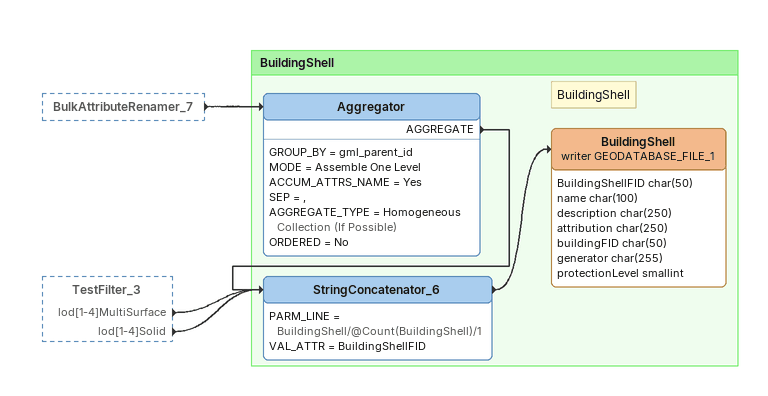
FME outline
BulkAttributeRenamer_7 [outside]
    -> Aggregator
TestFilter_3 [outside]
    lod[1-4]MultiSurface -> StringConcatenator_6
    lod[1-4]Solid -> StringConcatenator_6

Bookmark: BuildingShell
Aggregator
    GROUP_BY = gml_parent_id
    MODE = Assemble One Level
    ACCUM_ATTRS_NAME = Yes
    SEP = ,
    AGGREGATE_TYPE = Homogeneous Collection (If Possible)
    ORDERED = No
    AGGREGATE -> StringConcatenator_6
StringConcatenator_6
    PARM_LINE = BuildingShell/@Count(BuildingShell)/1
    VAL_ATTR = BuildingShellFID
    -> BuildingShell (writer GEODATABASE_FILE_1)
Note: BuildingShell
BuildingShell (writer GEODATABASE_FILE_1)
    attributes: BuildingShellFID char(50), name char(100), description char(250), attribution char(250), buildingFID char(50), generator char(255), protectionLevel smallint
